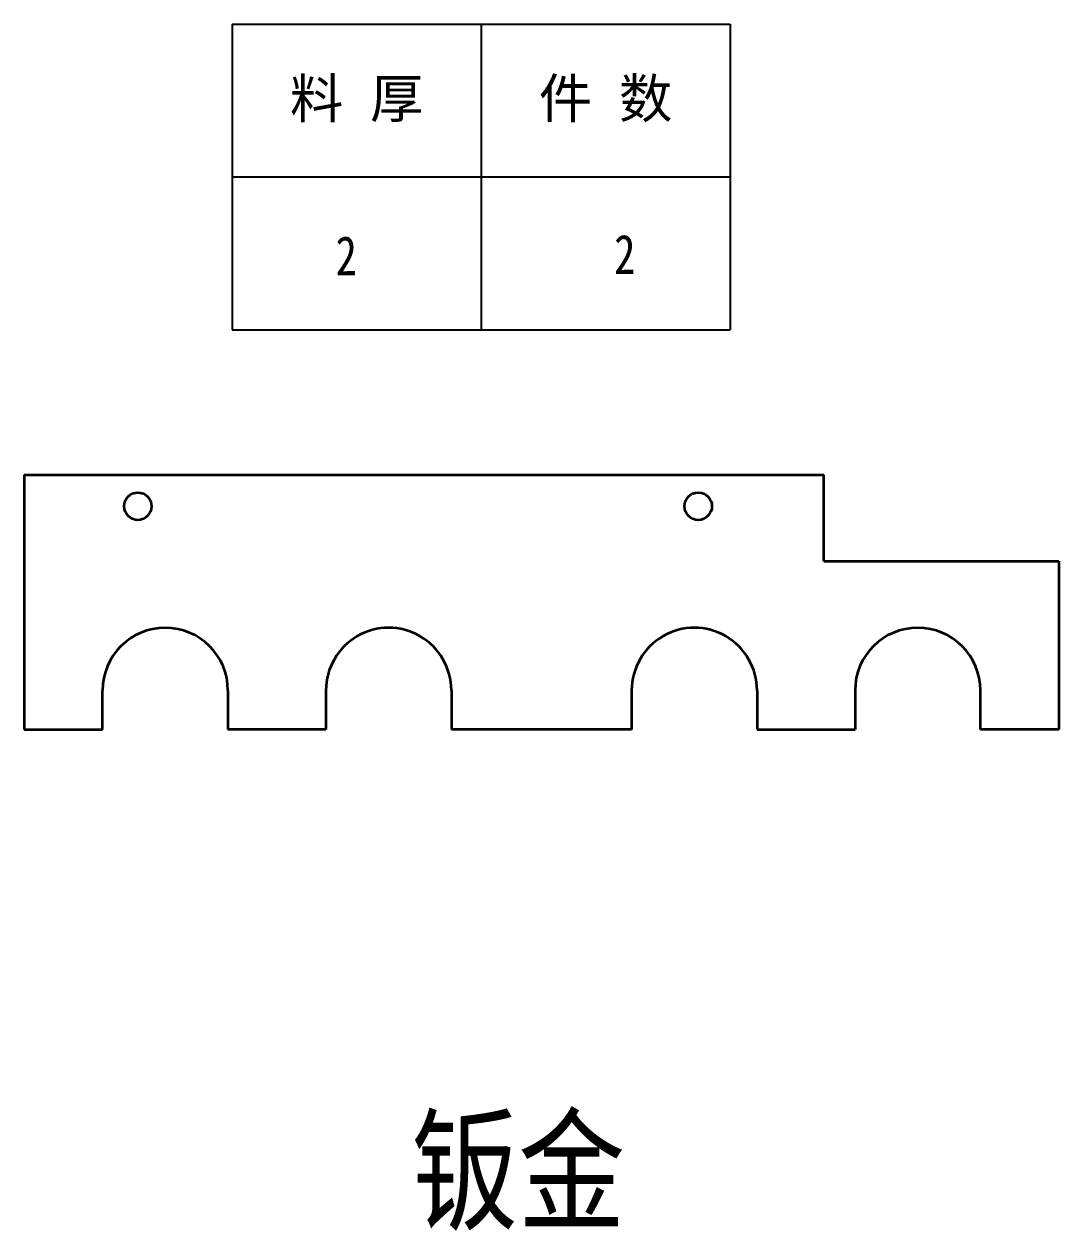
# Model space of a CAD drawing. Header units: millimetres. Extents: x -15766 to 80009, y -9701 to 15159.
# Drawn here: x -10612 to -10348, y 11455 to 11763 of the extents above; entities that cross this region are included whole.
import ezdxf
from ezdxf.enums import TextEntityAlignment as Align

# ---------------------------------------------------------------- set-up
doc = ezdxf.new("R2010")
doc.units = ezdxf.units.MM
doc.layers.add('07', color=7, linetype='Continuous')
doc.layers.add('AM_VIS', color=7, linetype='Continuous', lineweight=18)
doc.layers.add('DIM', color=253, linetype='Continuous', lineweight=20)
doc.styles.add('DIM', font='', dxfattribs={"width": 0.8})
doc.styles.get('DIM').set_extended_font_data('NSimSun')

# ---------------------------------------------------------------- blocks, each defined once
blk = doc.blocks.new('*T2185')
at = {"color": 0, "linetype": 'ByBlock', "lineweight": -2, "transparency": 16777216}
for p, q in [((0, 0), (127, 0)), ((0, 0), (0, -78)), ((63.5, 0), (63.5, -78)), ((127, 0), (127, -78)), ((0, -39), (127, -39)), ((0, -78), (127, -78))]:
    blk.add_line(p, q, dxfattribs=at)
at = {"color": 0, "transparency": 16777216, "char_height": 10, "width": 60.5, "attachment_point": 5}
for s, insert in [('{\\fSimSun|b0|i0|c134|p2;料 厚}', (31.75, -19.5)), ('{\\fSimSun|b0|i0|c134|p2;件 数}', (95.25, -19.5))]:
    blk.add_mtext(s, dxfattribs=dict(at, insert=insert))
blk = doc.blocks.new('拆图参数')
blk.add_blockref('*T2185', (-63.5, 78))
at = {"style": 'DIM', "width": 0.8}
blk.add_attdef('6', text='', height=10, dxfattribs=at).set_placement((-37.13, 18.91), align=Align.MIDDLE_LEFT)
blk.add_attdef('1', text='', height=10, dxfattribs=at).set_placement((36.65, 19.27), align=Align.MIDDLE_CENTER)

msp = doc.modelspace()

# ---------------------------------------------------------------- linework, layer by layer
at = {"layer": 'AM_VIS', "lineweight": 35}
for p, q in [((-10612.00963, 11647.91801), (-10612.00963, 11582.91801)), ((-10612.00963, 11647.91801), (-10612.00963, 11582.91801)), ((-10612.00963, 11647.91801), (-10408.00963, 11647.91801)), ((-10408.00963, 11625.91801), (-10408.00963, 11647.91801)), ((-10408.00963, 11625.91801), (-10348.00963, 11625.91801)), ((-10348.00963, 11625.91801), (-10348.00963, 11582.91801)), ((-10348.00963, 11625.91801), (-10348.00963, 11582.91801)), ((-10592.00963, 11582.91801), (-10592.00963, 11592.91801)), ((-10560.00963, 11592.91801), (-10560.00963, 11582.91801)), ((-10535.00963, 11592.91801), (-10535.00963, 11582.91801)), ((-10503.00963, 11592.91801), (-10503.00963, 11582.91801)), ((-10457.00963, 11592.91801), (-10457.00963, 11582.91801)), ((-10425.00963, 11592.91801), (-10425.00963, 11582.91801)), ((-10400.00963, 11592.91801), (-10400.00963, 11582.91801)), ((-10368.00963, 11582.91801), (-10368.00963, 11592.91801)), ((-10612.00963, 11582.91801), (-10592.00963, 11582.91801)), ((-10535.00963, 11582.91801), (-10560.00963, 11582.91801)), ((-10457.00963, 11582.91801), (-10503.00963, 11582.91801)), ((-10425.00963, 11582.91801), (-10400.00963, 11582.91801)), ((-10348.00963, 11582.91801), (-10368.00963, 11582.91801))]:
    msp.add_line(p, q, dxfattribs=at)
for centre in [(-10583.00963, 11639.91801), (-10440.00963, 11639.91801)]:
    msp.add_circle(centre, 3.5, dxfattribs=at)
for centre, start, end in [((-10576.00963, 11592.91801), 0.000005, 180), ((-10519.00963, 11592.91801), 0, 180.000005), ((-10441.00963, 11592.91801), 0, 180.000005), ((-10384.00963, 11592.91801), 0, 179.999995)]:
    msp.add_arc(centre, 16, start, end, dxfattribs=at)

# ---------------------------------------------------------------- block references
at = {"layer": '07'}
msp.add_blockref('拆图参数', (-10495.41102, 11684.97218), dxfattribs=at).add_auto_attribs({'1': '2', '6': '2'})

# ---------------------------------------------------------------- texts
at = {"layer": 'DIM', "insert": (-10513.22695, 11482.89406), "char_height": 25, "width": 104.980501, "attachment_point": 1, "style": 'DIM'}
msp.add_mtext('{\\C3;钣金}', dxfattribs=at)

doc.saveas('drawing.dxf')
